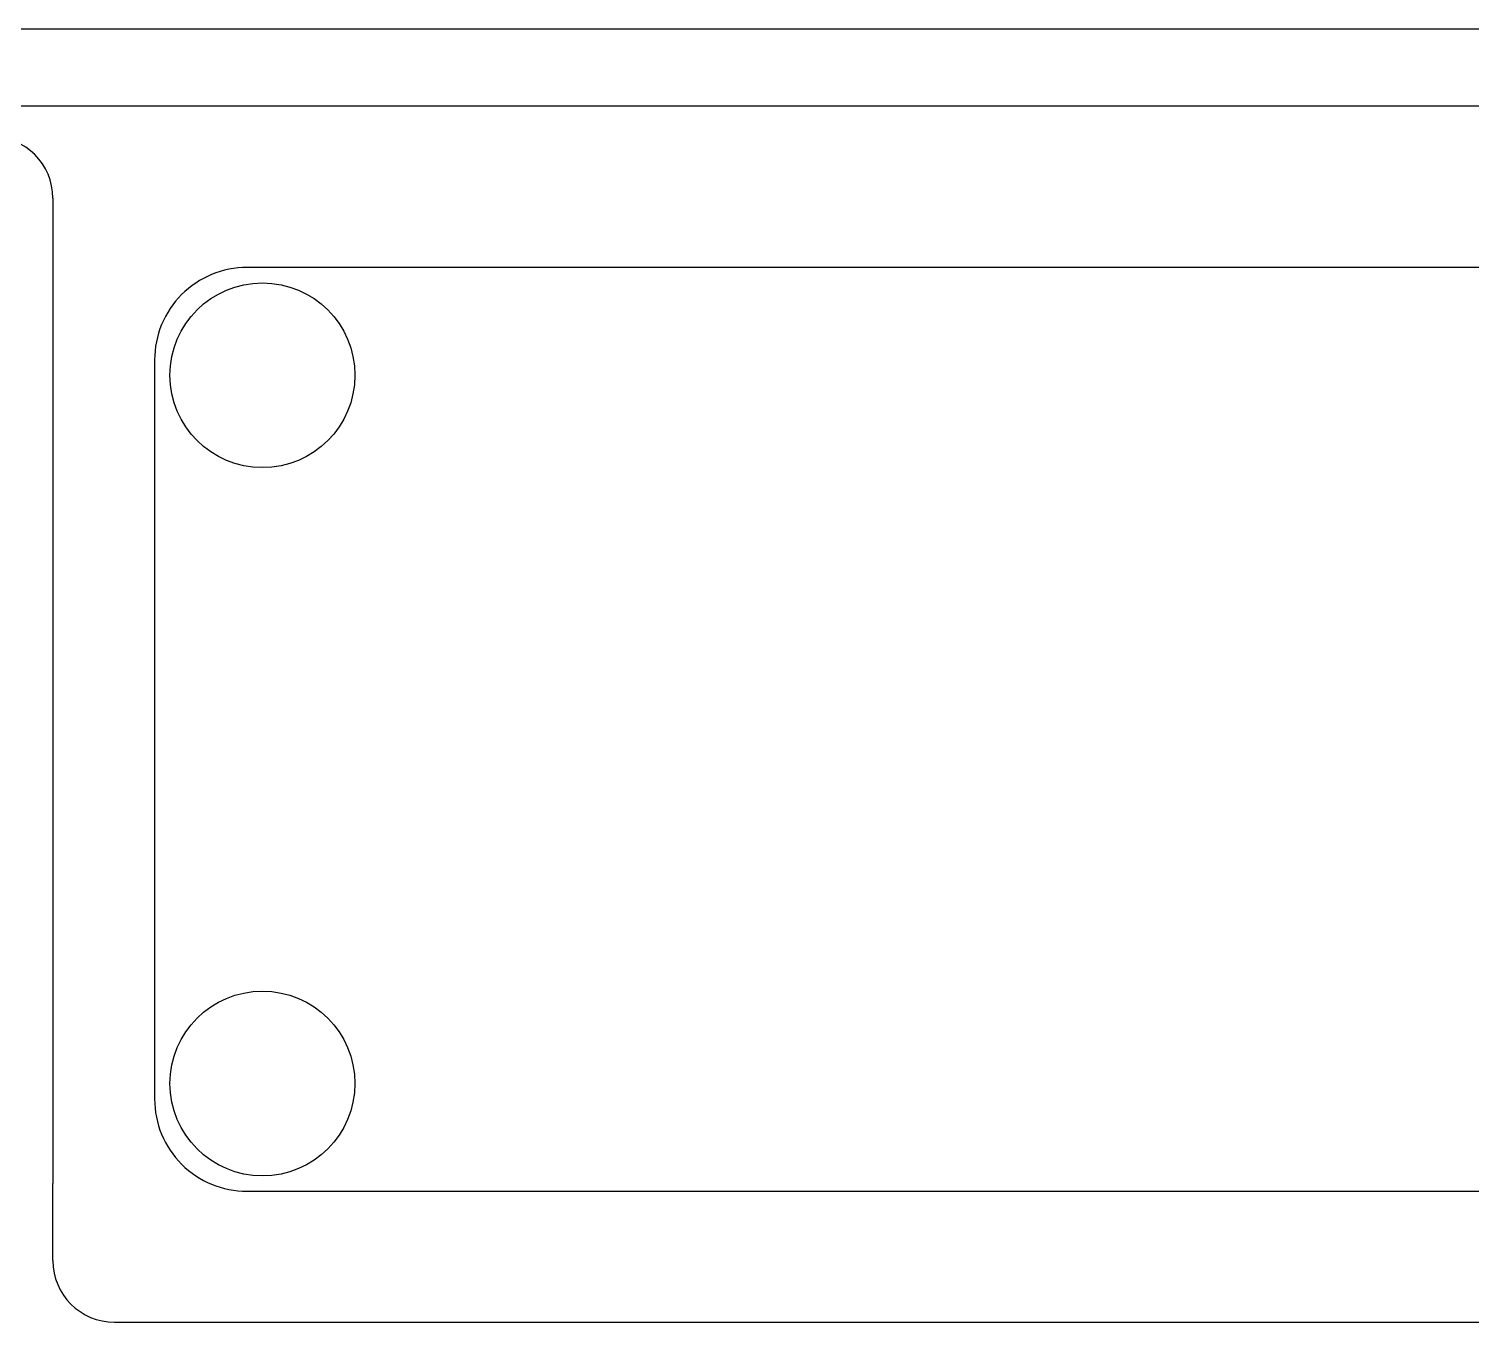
# Model space of a CAD drawing. Header units: millimetres. Extents: x 19 to 252, y 54 to 139.
# Drawn here: x 100.96 to 147.78, y 96.78 to 138.78 of the extents above; entities that cross this region are included whole.
import ezdxf

# ---------------------------------------------------------------- set-up
doc = ezdxf.new("R2010")
doc.units = ezdxf.units.MM
doc.header["$LTSCALE"] = 25.4

msp = doc.modelspace()

# ---------------------------------------------------------------- linework, layer by layer
for p, q in [((33.243, 138.781), (238.238, 138.781)), ((70.245, 136.281), (201.245, 136.281)), ((101.745, 133.281), (101.745, 101.281)), ((101.745, 98.781), (101.745, 101.281)), ((103.745, 96.781), (199.745, 96.781))]:
    msp.add_line(p, q)
msp.add_lwpolyline([(105.045, 104.031, 0.414214), (108.045, 101.031), (167.045, 101.031, 0.414214), (170.045, 104.031), (170.045, 128.031, 0.414214), (167.045, 131.031), (108.045, 131.031, 0.414214), (105.045, 128.031)], format="xyb", close=True)
for centre in [(108.545, 127.531), (108.545, 104.531)]:
    msp.add_circle(centre, 3)
for centre, start, end in [((99.745, 133.281), 0, 90), ((103.745, 98.781), 180, 270)]:
    msp.add_arc(centre, 2, start, end)

doc.saveas('drawing.dxf')
